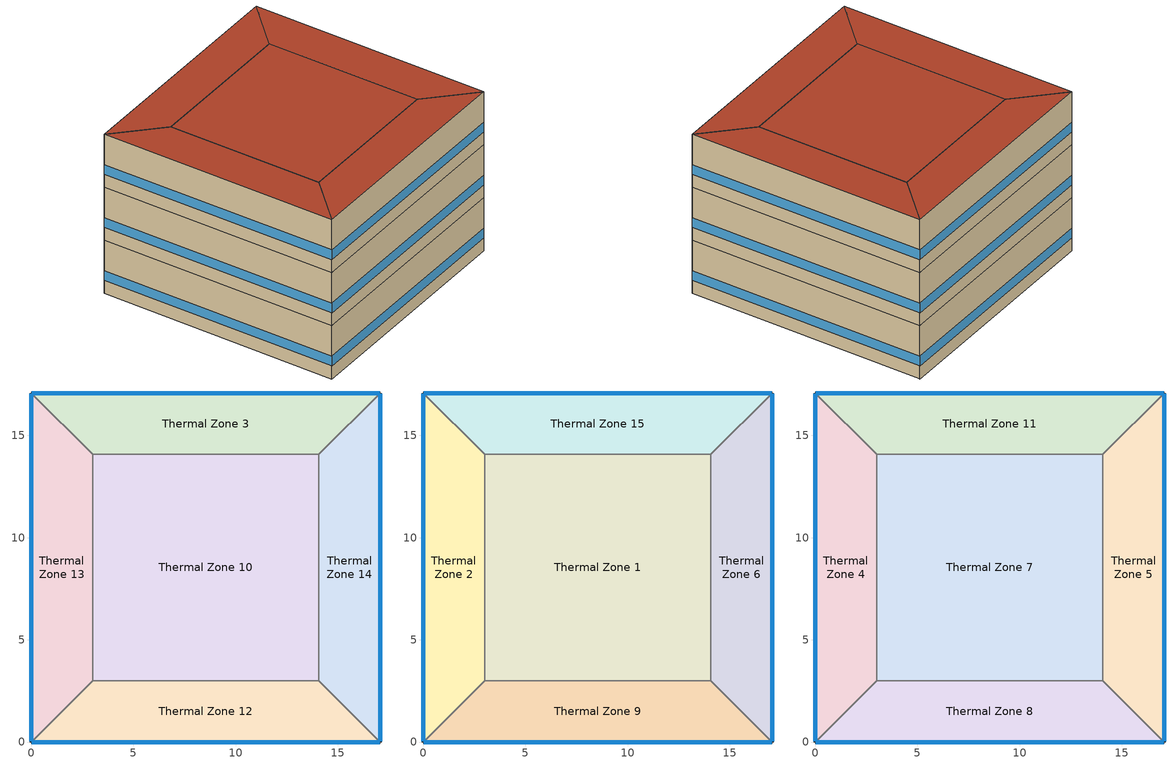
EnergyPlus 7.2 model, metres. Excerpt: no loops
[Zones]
Thermal Zone 12
 floor ground (000_ExtSlabCarpet_4in_ClimateZone 1-8): 17.08,0 0,0 3,3 14.08,3 z0
 wall outside (ASHRAE_189.1-2009_ExtWall_SteelFrame_ClimateZone 4-8): 0,0 17.08,0 z0:4
 wall to Thermal Zone 13 (000_Interior Wall): 3,3 0,0 z0:4
 wall to Thermal Zone 10 (000_Interior Wall): 14.08,3 3,3 z0:4
 wall to Thermal Zone 14 (000_Interior Wall): 17.08,0 14.08,3 z0:4
 window (ASHRAE_189.1-2009_ExtWindow_ClimateZone 4-5): 0.03,0 17.05,0 z1:1.72
Thermal Zone 3
 floor ground (000_ExtSlabCarpet_4in_ClimateZone 1-8): 0,17.08 17.08,17.08 14.08,14.08 3,14.08 z0
 wall outside (ASHRAE_189.1-2009_ExtWall_SteelFrame_ClimateZone 4-8): 17.08,17.08 0,17.08 z0:4
 wall to Thermal Zone 10 (000_Interior Wall): 3,14.08 14.08,14.08 z0:4
 wall to Thermal Zone 14 (000_Interior Wall): 14.08,14.08 17.08,17.08 z0:4
 wall to Thermal Zone 13 (000_Interior Wall): 0,17.08 3,14.08 z0:4
 window (ASHRAE_189.1-2009_ExtWindow_ClimateZone 4-5): 17.05,17.08 0.03,17.08 z1:1.72
Thermal Zone 14
 floor ground (000_ExtSlabCarpet_4in_ClimateZone 1-8): 17.08,17.08 17.08,0 14.08,3 14.08,14.08 z0
 wall outside (ASHRAE_189.1-2009_ExtWall_SteelFrame_ClimateZone 4-8): 17.08,0 17.08,17.08 z0:4
 wall to Thermal Zone 10 (000_Interior Wall): 14.08,14.08 14.08,3 z0:4
 window (ASHRAE_189.1-2009_ExtWindow_ClimateZone 4-5): 17.08,0.03 17.08,17.05 z1:1.72
Thermal Zone 13
 floor ground (000_ExtSlabCarpet_4in_ClimateZone 1-8): 0,0 0,17.08 3,14.08 3,3 z0
 wall outside (ASHRAE_189.1-2009_ExtWall_SteelFrame_ClimateZone 4-8): 0,17.08 0,0 z0:4
 wall to Thermal Zone 10 (000_Interior Wall): 3,3 3,14.08 z0:4
 window (ASHRAE_189.1-2009_ExtWindow_ClimateZone 4-5): 0,17.05 0,0.03 z1:1.72
Thermal Zone 10
 floor ground (000_ExtSlabCarpet_4in_ClimateZone 1-8): 3,3 3,14.08 14.08,14.08 14.08,3 z0
Thermal Zone 2
 floor to Thermal Zone 13 (000_Interior Floor): 0,0 0,17.08 3,14.08 3,3 z4
 wall outside (ASHRAE_189.1-2009_ExtWall_SteelFrame_ClimateZone 4-8): 0,17.08 0,0 z4:8
 wall to Thermal Zone 9 (000_Interior Wall): 0,0 3,3 z4:8
 wall to Thermal Zone 15 (000_Interior Wall): 3,14.08 0,17.08 z4:8
 wall to Thermal Zone 1 (000_Interior Wall): 3,3 3,14.08 z4:8
 window (ASHRAE_189.1-2009_ExtWindow_ClimateZone 4-5): 0,17.05 0,0.03 z5:5.72
Thermal Zone 15
 floor to Thermal Zone 3 (000_Interior Floor): 0,17.08 17.08,17.08 14.08,14.08 3,14.08 z4
 wall outside (ASHRAE_189.1-2009_ExtWall_SteelFrame_ClimateZone 4-8): 17.08,17.08 0,17.08 z4:8
 wall to Thermal Zone 6 (000_Interior Wall): 14.08,14.08 17.08,17.08 z4:8
 wall to Thermal Zone 1 (000_Interior Wall): 3,14.08 14.08,14.08 z4:8
 window (ASHRAE_189.1-2009_ExtWindow_ClimateZone 4-5): 17.05,17.08 0.03,17.08 z5:5.72
Thermal Zone 1
 floor to Thermal Zone 10 (000_Interior Floor): 3,3 3,14.08 14.08,14.08 14.08,3 z4
 wall to Thermal Zone 9 (000_Interior Wall): 3,3 14.08,3 z4:8
 wall to Thermal Zone 6 (000_Interior Wall): 14.08,3 14.08,14.08 z4:8
Thermal Zone 9
 floor to Thermal Zone 12 (000_Interior Floor): 17.08,0 0,0 3,3 14.08,3 z4
 wall outside (ASHRAE_189.1-2009_ExtWall_SteelFrame_ClimateZone 4-8): 0,0 17.08,0 z4:8
 wall to Thermal Zone 6 (000_Interior Wall): 17.08,0 14.08,3 z4:8
 window (ASHRAE_189.1-2009_ExtWindow_ClimateZone 4-5): 0.03,0 17.05,0 z5:5.72
Thermal Zone 6
 floor to Thermal Zone 14 (000_Interior Floor): 17.08,17.08 17.08,0 14.08,3 14.08,14.08 z4
 wall outside (ASHRAE_189.1-2009_ExtWall_SteelFrame_ClimateZone 4-8): 17.08,0 17.08,17.08 z4:8
 window (ASHRAE_189.1-2009_ExtWindow_ClimateZone 4-5): 17.08,0.03 17.08,17.05 z5:5.72
Thermal Zone 5
 floor to Thermal Zone 6 (000_Interior Floor): 17.08,17.08 17.08,0 14.08,3 14.08,14.08 z8
 wall outside (ASHRAE_189.1-2009_ExtWall_SteelFrame_ClimateZone 4-8): 17.08,0 17.08,17.08 z8:12
 wall to Thermal Zone 8 (000_Interior Wall): 14.08,3 17.08,0 z8:12
 wall to Thermal Zone 7 (000_Interior Wall): 14.08,14.08 14.08,3 z8:12
 wall to Thermal Zone 11 (000_Interior Wall): 17.08,17.08 14.08,14.08 z8:12
 window (ASHRAE_189.1-2009_ExtWindow_ClimateZone 4-5): 17.08,0.03 17.08,17.05 z9:9.72
 roof outside (ASHRAE_189.1-2009_ExtRoof_IEAD_ClimateZone 2-5): 14.08,14.08 14.08,3 17.08,0 17.08,17.08 z12
Thermal Zone 11
 floor to Thermal Zone 15 (000_Interior Floor): 0,17.08 17.08,17.08 14.08,14.08 3,14.08 z8
 wall outside (ASHRAE_189.1-2009_ExtWall_SteelFrame_ClimateZone 4-8): 17.08,17.08 0,17.08 z8:12
 wall to Thermal Zone 7 (000_Interior Wall): 3,14.08 14.08,14.08 z8:12
 wall to Thermal Zone 4 (000_Interior Wall): 0,17.08 3,14.08 z8:12
 window (ASHRAE_189.1-2009_ExtWindow_ClimateZone 4-5): 17.05,17.08 0.03,17.08 z9:9.72
 roof outside (ASHRAE_189.1-2009_ExtRoof_IEAD_ClimateZone 2-5): 3,14.08 14.08,14.08 17.08,17.08 0,17.08 z12
Thermal Zone 7
 floor to Thermal Zone 1 (000_Interior Floor): 3,3 3,14.08 14.08,14.08 14.08,3 z8
 wall to Thermal Zone 4 (000_Interior Wall): 3,14.08 3,3 z8:12
 wall to Thermal Zone 8 (000_Interior Wall): 3,3 14.08,3 z8:12
 roof outside (ASHRAE_189.1-2009_ExtRoof_IEAD_ClimateZone 2-5): 14.08,3 14.08,14.08 3,14.08 3,3 z12
Thermal Zone 4
 floor to Thermal Zone 2 (000_Interior Floor): 0,0 0,17.08 3,14.08 3,3 z8
 wall outside (ASHRAE_189.1-2009_ExtWall_SteelFrame_ClimateZone 4-8): 0,17.08 0,0 z8:12
 wall to Thermal Zone 8 (000_Interior Wall): 0,0 3,3 z8:12
 window (ASHRAE_189.1-2009_ExtWindow_ClimateZone 4-5): 0,17.05 0,0.03 z9:9.72
 roof outside (ASHRAE_189.1-2009_ExtRoof_IEAD_ClimateZone 2-5): 3,3 3,14.08 0,17.08 0,0 z12
Thermal Zone 8
 floor to Thermal Zone 9 (000_Interior Floor): 17.08,0 0,0 3,3 14.08,3 z8
 wall outside (ASHRAE_189.1-2009_ExtWall_SteelFrame_ClimateZone 4-8): 0,0 17.08,0 z8:12
 window (ASHRAE_189.1-2009_ExtWindow_ClimateZone 4-5): 0.03,0 17.05,0 z9:9.72
 roof outside (ASHRAE_189.1-2009_ExtRoof_IEAD_ClimateZone 2-5): 14.08,3 3,3 0,0 17.08,0 z12
[Site:Location]
Philadelphia International Ap_PA_USA Design_Conditions: Latitude {deg}=39.87; Longitude {deg}=-75.23; Time Zone {hr}=-5; Elevation {m}=2
[SizingPeriod:DesignDay] Month=7; Day of Month=21; Day Type=SummerDesignDay; Daily Dry-Bulb Temperature Range {deltaC}=9.4; Dry-Bulb Temperature Range Modifier Type=DefaultMultipliers; Barometric Pressure {Pa}=101301; Wind Speed {m/s}=5; Wind Direction {deg}=240; Rain Indicator=No; Snow Indicator=No; Daylight Saving Time Indicator=No; Solar Model Indicator=ASHRAETau; ASHRAE Clear Sky Optical Depth for Beam Irradiance (taub)=0.55; ASHRAE Clear Sky Optical Depth for Diffuse Irradiance (taud)=1.776
Name | Maximum Dry-Bulb Temperature {C} | Humidity Condition Type | Wetbulb or DewPoint at Maximum Dry-Bulb {C} | Enthalpy at Maximum Dry-Bulb {J/kg}
Philadelphia International Ap Ann Clg .4% Condns DB=>MWB | 34 | Wetbulb | 24.1
Philadelphia International Ap Ann Clg 2% Condns Enth=>MDB | 28.8 | Enthalpy |  | 73000
Philadelphia International Ap Ann Clg 2% Condns DP=>MDB | 26.8 | Dewpoint | 22.9
Philadelphia International Ap Ann Clg 2% Condns WB=>MDB | 28.8 | Wetbulb | 24.3
[Building]
Building 1
[Material] Thermal Absorptance=0.9
Name | Roughness | Thickness {m} | Conductivity {W/m-K} | Density {kg/m3} | Specific Heat {J/kg-K} | Solar Absorptance | Visible Absorptance
1/2IN Gypsum | Smooth | 0.0127 | 0.16 | 784.9 | 830 | 0.92 | 0.92
Metal Decking | MediumSmooth | 0.0015 | 45.006 | 7680 | 418.4 | 0.7 | 0.3
000_F16 Acoustic tile | MediumSmooth | 0.0191 | 0.06 | 368 | 590 | 0.7 | 0.7
Roof Membrane | VeryRough | 0.0095 | 0.16 | 1121.29 | 1460 | 0.7 | 0.7
Wall Insulation [39] | MediumRough | 0.1184 | 0.045 | 265 | 836.8 | 0.7 | 0.7
MAT-CC05 4 HW CONCRETE | Rough | 0.1016 | 1.311 | 2240 | 836.8 | 0.7 | 0.7
Roof Insulation [21] | MediumRough | 0.2105 | 0.049 | 265 | 836.8 | 0.7 | 0.7
000_M11 100mm lightweight concrete | MediumRough | 0.1016 | 0.53 | 1280 | 840 | 0.7 | 0.7
000_G01a 19mm gypsum board | MediumSmooth | 0.019 | 0.16 | 800 | 1090 | 0.7 | 0.7
[Material:AirGap]
Name | Thermal Resistance {m2-K/W}
000_F05 Ceiling air space resistance | 0.18
000_F04 Wall air space resistance | 0.15
[Material:NoMass] Thermal Absorptance=0.9; Solar Absorptance=0.7
Name | Roughness | Thermal Resistance {m2-K/W} | Visible Absorptance
CP02 CARPET PAD | VeryRough | 0.2165 | 0.8
MAT-SHEATH | Rough | 0.3626 | 0.7
[WindowMaterial:Glazing]
Theoretical Glass [207]: Optical Data Type=SpectralAverage; Thickness {m}=0.003; Solar Transmittance at Normal Incidence=0.3311; Front Side Solar Reflectance at Normal Incidence=0.6189; Back Side Solar Reflectance at Normal Incidence=0.6189; Visible Transmittance at Normal Incidence=0.44; Front Side Visible Reflectance at Normal Incidence=0.51; Back Side Visible Reflectance at Normal Incidence=0.51; Infrared Transmittance at Normal Incidence=0; Front Side Infrared Hemispherical Emissivity=0.9; Back Side Infrared Hemispherical Emissivity=0.9; Conductivity {W/m-K}=0.0133; Dirt Correction Factor for Solar and Visible Transmittance=1; Solar Diffusing=No
[Construction]
ASHRAE_189.1-2009_ExtWindow_ClimateZone 4-5: Theoretical Glass [207]
000_Interior Wall: 000_G01a 19mm gypsum board, 000_F04 Wall air space resistance, 000_G01a 19mm gypsum board
000_Interior Floor: 000_F16 Acoustic tile, 000_F05 Ceiling air space resistance, 000_M11 100mm lightweight concrete
ASHRAE_189.1-2009_ExtWall_SteelFrame_ClimateZone 4-8: MAT-SHEATH, Wall Insulation [39], 1/2IN Gypsum
000_ExtSlabCarpet_4in_ClimateZone 1-8: MAT-CC05 4 HW CONCRETE, CP02 CARPET PAD
ASHRAE_189.1-2009_ExtRoof_IEAD_ClimateZone 2-5: Roof Membrane, Roof Insulation [21], Metal Decking
[AvailabilityManager:Scheduled]
Name | Schedule
AvailabilityManager:Scheduled {839dbc52-4835-487a-8588-af57188e093c} | Schedule:Compact {7da9f901-0af4-4ba1-8a88-d177bd56735a}
AvailabilityManager:Scheduled {61b0744f-8de9-4f9b-8180-0b0d32ffa99a} | Schedule:Compact {b4771b24-839d-42c5-8f92-fff559f68cbc}
[Zone]
Thermal Zone 12; Thermal Zone 5; Thermal Zone 2; Thermal Zone 3; Thermal Zone 11; Thermal Zone 7; Thermal Zone 15; Thermal Zone 1; Thermal Zone 4; Thermal Zone 14; Thermal Zone 8; Thermal Zone 13; Thermal Zone 9; Thermal Zone 10; Thermal Zone 6
[Schedule:Compact]
Schedule:Compact {7da9f901-0af4-4ba1-8a88-d177bd56735a}; Schedule:Compact {b4771b24-839d-42c5-8f92-fff559f68cbc}: Through: 12/31, For: AllDays, Until: 24:00, 1
